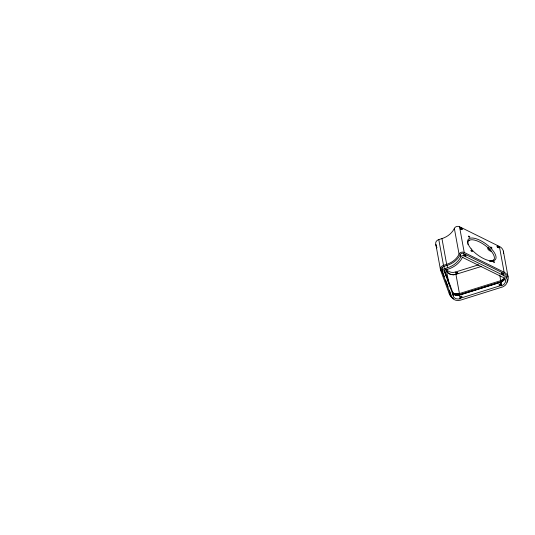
<?xml version="1.0" encoding="UTF-8"?>
<svg xmlns="http://www.w3.org/2000/svg" width="535" height="535" viewBox="0 0 535 535"><rect width="100%" height="100%" fill="white"/><g stroke="black" fill="none" stroke-linecap="round" stroke-linejoin="round"><path stroke-width="0.8" d="M444.866 272.268L444.338 270.61L444.846 272.295M452.449 292.605L452.971 294.283L452.483 292.612M444.17 270.255L444.418 271.593L443.93 271.499A1.331 1.11 -10.4 0 1 444.685 270.262L450.263 268.389A22.918 19.2 -10.4 0 0 462.006 258.151C461.712 257.482 463.424 256.606 462.842 257.536L502.606 277.21L503.288 277.11A5.778 4.842 -10.4 0 1 502.084 285.543L501.442 285.777L499.784 275.017M503.468 253.463A8.901 7.457 -10.4 0 0 499.998 246.755L459.518 226.713A3.531 2.956 -10.4 0 0 454.342 228.371L454.034 229.034A19.795 16.585 -10.4 0 1 441.957 238.583L438.78 239.573A4.447 3.725 -10.4 0 0 435.844 244.415L440.566 270.182L449.52 294.404A8.901 7.457 -10.4 0 0 452.857 298.129M506.993 282.246A8.901 7.457 -10.4 0 0 504.719 272.529L464.233 252.48A3.531 2.956 -10.4 0 0 461.264 252.299L460.782 252.487A3.531 2.956 -10.4 0 0 459.063 254.145L458.756 254.8A19.795 16.585 -10.4 0 1 446.671 264.35L443.495 265.347A4.447 3.725 -10.4 0 0 441.188 266.878L440.887 267.313A4.447 3.725 -10.4 0 0 440.566 270.182M506.892 277.839A7.564 6.333 -10.4 0 0 503.916 273.465L463.23 253.349A2.193 1.839 -10.4 0 0 460.441 254.245L459.96 255.215A21.133 17.702 -10.4 0 1 449.132 264.658L443.508 266.544A3.11 2.608 -10.4 0 0 442.064 267.774L441.897 268.095A3.11 2.608 -10.4 0 0 441.743 269.453L444.445 276.842M460.715 256.927L460.401 257.602A21.133 17.702 -10.4 0 1 449.567 267.045L443.95 268.931A3.11 2.608 -10.4 0 0 442.498 270.168L442.331 270.489A3.11 2.608 -10.4 0 0 442.178 271.847L451.232 296.397A7.564 6.333 -10.4 0 0 460.635 300.115L502.78 286.887A7.564 6.333 -10.4 0 0 504.358 275.859L463.664 255.743A2.193 1.839 -10.4 0 0 460.876 256.639L460.274 254.533M497.276 246.916L497.289 246.889A1.337 0.542 36.3 0 1 497.871 246.127A1.337 0.542 36.3 0 1 499.188 247.692A1.337 0.542 36.3 0 1 497.289 246.869L498.386 247.598L497.831 247.618M452.363 292.518A5.791 4.848 -10.4 0 0 459.458 295.126L500.787 282.192L504.839 279.196M452.396 292.745L455.74 293.929L459.251 293.635L500.813 280.628L504.652 278.153M446.518 269.326A7.65 6.413 -10.4 0 0 455.506 272.021L478.578 264.805M489.719 261.314L493.698 260.07M481.406 266.443L455.914 274.341A7.564 6.333 -10.4 0 1 446.511 270.623L445.849 269.092M444.378 269.807L452.737 292.391L453.346 295.735L452.924 295.868A5.785 4.848 -10.4 0 0 460.113 298.711L459.371 295.012L500.787 282.192M453.192 293.193C453.794 295.648 457.592 295.126 459.625 294.618L501.001 281.671L501.776 281.39L501.583 280.347M500.7 282.079L501.315 285.423L459.986 298.356L460.113 298.711M457.913 273.124L457.091 273.044L456.703 273.659M452.269 292.284L452.737 292.391M497.55 247.417L497.276 247.05M442.699 272.917L442.238 271.526M436.821 247.939L436.446 246.963M436.272 245.819L436.125 245.498L436.286 246.434M450.443 293.427L450.737 294.303M442.338 271.499L442.712 272.703M450.744 294.711L450.356 293.454M501.315 285.423L501.442 285.777M435.844 244.415L436.426 245.973M444.204 270.476L446.792 277.484M447.942 280.594L449.962 286.044M444.418 271.593L453.346 295.735M445.601 279.965L448.196 286.987M449.353 290.104L450.791 294.009M436.647 246.909L436.841 247.618M503.368 251.129L508.089 276.896M499.396 246.448L504.117 272.215M503.388 273.191L503.823 275.585M504.144 278.695L504.338 279.731M503.582 279.183L503.769 280.226M502.96 279.631L503.147 280.668M502.291 280.019L502.485 281.062M459.518 226.713L464.233 252.48M463.551 253.483L463.992 255.87M454.342 228.371L459.063 254.145M455.506 272.021L459.625 294.618M459.251 293.635L459.438 294.671M459.057 293.688L459.251 294.725M458.869 293.735L459.057 294.778M458.676 293.782L458.863 294.818M458.482 293.822L458.669 294.859M458.288 293.855L458.475 294.899M458.087 293.889L458.281 294.925M457.893 293.916L458.087 294.952M457.699 293.936L457.886 294.979M457.499 293.956L457.692 294.999M457.305 293.969L457.492 295.012M457.104 293.983L457.298 295.019M456.91 293.989L457.097 295.026M456.709 293.989L456.903 295.026M456.515 293.983L456.709 295.026M456.322 293.976L456.509 295.019M456.128 293.962L456.315 295.006M455.927 293.949L456.121 294.992M455.74 293.929L455.927 294.966M455.546 293.902L455.733 294.945M455.352 293.875L455.546 294.912M455.165 293.842L455.352 294.879M454.971 293.802L455.165 294.845M454.783 293.762L454.977 294.798M454.603 293.715L454.79 294.752M454.416 293.661L454.61 294.705M454.235 293.608L454.429 294.651M454.055 293.548L454.248 294.591M453.881 293.488L454.068 294.531M453.7 293.421L453.894 294.464M453.533 293.347L453.72 294.39M453.359 293.274L453.553 294.317M453.025 293.113L453.219 294.156M452.864 293.026L453.058 294.069M447.093 265.393L447.534 267.788M441.957 238.583L446.671 264.35M446.511 270.623L448.711 282.647M450.938 294.805L451.232 296.397M446.136 269.058L446.431 270.65A7.65 6.413 -10.4 0 0 455.94 274.415M449.226 292.792L449.52 294.404M443.93 266.39L444.364 268.777M438.78 239.573L443.495 265.347M442.064 267.774L442.492 270.182M441.843 269.821L442.284 272.208M453.439 298.423A8.901 7.457 -10.4 0 1 453.045 298.236M456.589 273.432A1.337 0.722 -20.3 0 1 457.706 272.97M467.831 242.883A15.796 6.44 36.3 0 1 486.663 246.615A15.796 6.44 36.3 0 1 489.873 261.14M468.085 244.622A15.796 6.44 36.3 0 1 467.884 243.719M504.886 277.886A5.778 4.842 -10.4 0 1 501.429 281.958M489.318 249.698A0.889 0.361 36.3 0 1 489.177 249.537M490.207 249.644A2.448 0.996 36.3 0 1 488.462 247.317M491.217 261.321A2.448 0.996 36.3 0 1 492.34 261.321M491.672 251.149A2.448 0.996 36.3 0 1 488.722 250.046A2.448 0.996 36.3 0 1 488.161 247.972M469.71 239.994A2.448 0.996 36.3 0 1 468.901 240.322M460.481 228.746L461.578 229.488L460.508 228.692A1.337 0.542 36.3 0 1 461.083 227.923A1.337 0.542 36.3 0 1 462.401 229.495A1.337 0.542 36.3 0 1 460.508 228.672L460.528 228.672M456.442 272.917C457.799 273.987 457.967 271.238 456.442 272.917M471.148 248.875A16.906 6.895 36.3 0 0 495.296 259.682A16.906 6.895 36.3 0 0 479.052 239.861A16.906 6.895 36.3 0 0 471.148 248.875M468.513 236.637A0.889 0.361 36.3 0 0 469.804 237.272A0.889 0.361 36.3 0 0 469.028 236.236A0.889 0.361 36.3 0 0 468.513 236.637M471.121 250.855A0.889 0.361 36.3 0 0 472.405 251.49A0.889 0.361 36.3 0 0 471.629 250.454A0.889 0.361 36.3 0 0 471.121 250.855M490.622 247.571A0.889 0.361 36.3 0 0 491.912 248.213A0.889 0.361 36.3 0 0 491.137 247.177A0.889 0.361 36.3 0 0 490.622 247.571M493.223 261.789A0.889 0.361 36.3 0 0 494.514 262.431A0.889 0.361 36.3 0 0 493.738 261.394A0.889 0.361 36.3 0 0 493.223 261.789M501.529 273.619A0.889 0.361 36.3 0 0 502.793 274.161A0.889 0.361 36.3 0 0 501.917 273.117A0.889 0.361 36.3 0 0 501.529 273.619M464.748 255.416A0.889 0.361 36.3 0 0 466.012 255.964A0.889 0.361 36.3 0 0 465.136 254.921A0.889 0.361 36.3 0 0 464.748 255.416M499.503 285.168A0.889 0.481 -20.3 0 0 500.693 284.352A0.889 0.481 -20.3 0 0 499.349 284.339A0.889 0.481 -20.3 0 0 499.503 285.168M460.856 297.286A0.889 0.481 -20.3 0 0 461.993 296.443A0.889 0.481 -20.3 0 0 460.615 296.484A0.889 0.481 -20.3 0 0 460.856 297.286"/></g></svg>
